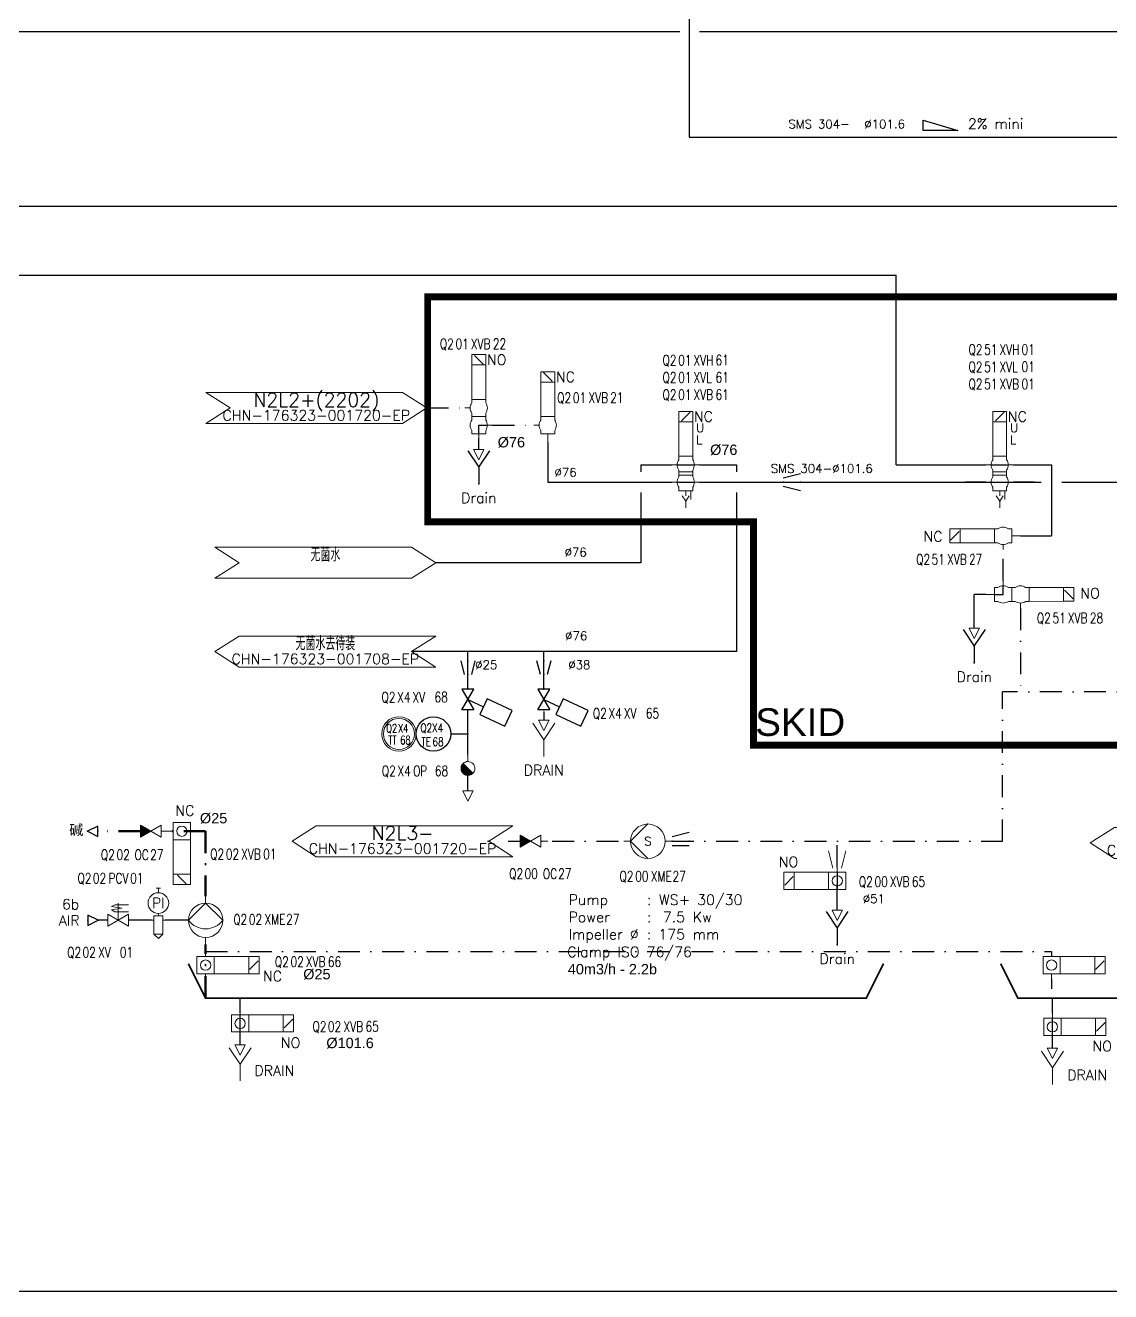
# Model space of a CAD drawing. Header units: inches. Extents: x 14542 to 16164, y 23460 to 24887.
# Drawn here: x 15124.2 to 15438.7, y 24025.4 to 24392.6 of the extents above; entities that cross this region are included whole.
import ezdxf
from ezdxf.enums import TextEntityAlignment as Align

# ---------------------------------------------------------------- set-up
doc = ezdxf.new("R2010")
doc.units = ezdxf.units.IN
doc.header["$MEASUREMENT"] = 0
doc.linetypes.add('ACAD_ISO02W100', pattern=[15, 12, -3])
doc.linetypes.add('DASHDOT2', pattern=[12.7, 6.35, -3.175, 0, -3.175])
for name, color, linetype, lineweight in [('11 Pipe Air Instrument', 3, 'Continuous', 30), ('15 Pipe Drain', 32, 'Continuous', 30), ('17 Pipe CIP', 4, 'DASHDOT2', 50), ('19 Pipe Process', 30, 'Continuous', 30), ('31 Equipment', 7, 'Continuous', 9), ('43 TXT English', 7, 'Continuous', 9), ('44 TXT French', 7, 'Continuous', 9), ('61 Revision Cloud', 1, 'Continuous', 9)]:
    doc.layers.add(name, color=color, linetype=linetype, lineweight=lineweight)
for name, color, linetype in [('Concentrated Liquid pipe', 1, 'Continuous'), ('DIAMETRE', 7, 'Continuous'), ('LIBELLE-INSTRUM', 7, 'Continuous'), ('MATERIEL-DIVERS', 7, 'Continuous'), ('POMPES', 7, 'Continuous'), ('POMPES-PROCESS', 7, 'Continuous'), ('Process water', 5, 'Continuous'), ('REPERES', 7, 'Continuous'), ('techn-data', 7, 'Continuous'), ('TEXTES', 7, 'Continuous'), ('TUYAUTERIE-EAU', 5, 'Continuous'), ('TUYAUTERIE-EGOUT', 32, 'Continuous'), ('TUYAUTERIE-GAZ', 3, 'Continuous'), ('TUYAUTERIE-NEP', 4, 'DASHDOT2'), ('TUYAUTERIE-PROCESS', 30, 'Continuous'), ('TUYAUTERIE-VAPEUR', 6, 'Continuous'), ('TXT_ENG', 7, 'Continuous'), ('TXT_FR', 7, 'Continuous'), ('VANNES', 7, 'Continuous'), ('ZN', 1, 'Continuous')]:
    doc.layers.add(name, color=color, linetype=linetype)
doc.layers.get('REPERES').off()
doc.styles.add('ARIAL', font='arial.ttf')
doc.styles.add('ROMANS', font='ROMANS.SHX')
doc.styles.add('ROMANT', font='romant')
doc.styles.get("Standard").update_dxf_attribs({"font": 'arial.ttf'})
doc.styles.add('USER1', font='TXT.SHX', dxfattribs={"bigfont": 'gbcbig.shx'})

# ---------------------------------------------------------------- blocks, each defined once
blk = doc.blocks.new('APV-FCE-NRV-GEN-1')
at = {"layer": '31 Equipment'}
h = blk.add_hatch(dxfattribs=at)
h.set_pattern_fill('ANSI31', color=256, scale=0.01, style=0)
h.set_pattern_definition([(45, (0, 0), (-0.02245064, 0.02245064), [])])
h.paths.add_polyline_path([(3, 1.75), (3, -1.75), (0, 0)])
at = {"layer": '31 Equipment', "linetype": 'ACAD_ISO02W100', "ltscale": 38}
for p, q in [((-3, 0), (-5, 0)), ((0, 0), (-3, 1.75)), ((-3, 1.75), (-3, -1.75)), ((0, 0), (-3, -1.75)), ((0, 0), (3, 1.75)), ((0, 0), (3, -1.75)), ((3, 1.75), (3, -1.75)), ((3, 0), (5, 0))]:
    blk.add_line(p, q, dxfattribs=at)
blk = doc.blocks.new('APV-VLV-DSEAT-DA34-3')
at = {"layer": '31 Equipment', "ltscale": 38}
for p, q in [((1.25, 20.25), (-1.25, 17.75)), ((-2, 7.5), (-2, 6.5)), ((2, 7.5), (2, 6.5)), ((-4, 5), (-2.5, 5)), ((4, 5), (2.5, 5)), ((-2, 3), (-2, 3.5)), ((-2, 2), (-2, 1.5)), ((2, 3), (2, 3.5)), ((2, 2), (2, 1.5)), ((-4, 0), (-2.5, 0)), ((-2, -2.5), (-2, -1.5)), ((-2, -2.5), (2, -2.5)), ((0, -2.5), (0, -4)), ((1.5, -2.5), (1.5, -5)), ((2, -2.5), (2, -1.5)), ((2.5, 0), (4, 0)), ((0, -5.5), (-1, -4)), ((1, -4), (0, -5.5)), ((0, -5.5), (0, -7.5))]:
    blk.add_line(p, q, dxfattribs=at)
at = {"layer": '31 Equipment', "lineweight": 30}
for p, q in [((-2.5, 5), (2.5, 5)), ((-2.5, 0), (2.5, 0))]:
    blk.add_line(p, q, dxfattribs=at)
at = {"layer": '31 Equipment', "ltscale": 38}
for points in [[(-2, 17.5), (2, 17.5), (2, 20.5), (-2, 20.5)], [(-2, 7.5), (2, 7.5), (2, 17.5), (-2, 17.5)], [(-2, 3), (2, 3), (2, 2), (-2, 2)]]:
    blk.add_lwpolyline(points, close=True, dxfattribs=at)
for centre, start, end in [((0, 5), 143.1301, 216.8699), ((0, 5), 323.1301, 36.8699), ((0, 0), 143.1301, 216.8699), ((0, 0), 323.1301, 36.8699)]:
    blk.add_arc(centre, 2.5, start, end, dxfattribs=at)
at = {"layer": '31 Equipment', "style": 'ROMANS', "flags": 8}
for tag, p in [('U', (3, 14.5)), ('L', (3, 11))]:
    blk.add_attdef(tag, p, '', height=2.5, dxfattribs=at)
blk = doc.blocks.new('TR')
at = {"color": 7}
for p, q in [((-2.5, 2.5), (2.5, 1.25)), ((2.5, 1.25), (2.5, 1.25)), ((2.5, -1.25), (-2.5, -1.25))]:
    blk.add_line(p, q, dxfattribs=at)
at = {"color": 7, "extrusion": (-1, 0, 0)}
blk.add_point((-2.5, 0), dxfattribs=at)
at = {"color": 7, "extrusion": (1, 0, 0)}
blk.add_point((2.5, 0), dxfattribs=at)
blk = doc.blocks.new('CR')
at = {"color": 7}
for p, q in [((-2.5, 2.5), (2.5, 1.25)), ((2.5, 1.25), (2.5, 1.25)), ((2.5, -1.25), (-2.5, -2.5))]:
    blk.add_line(p, q, dxfattribs=at)
at = {"color": 7, "extrusion": (-1, 0, 0)}
blk.add_point((-2.5, 0), dxfattribs=at)
at = {"color": 7, "extrusion": (1, 0, 0)}
blk.add_point((2.5, 0), dxfattribs=at)
blk = doc.blocks.new('APV-VLV-SSEAT-SW43-41')
at = {"layer": '31 Equipment', "ltscale": 38}
for p, q in [((1.25, 20.25), (-1.25, 17.75)), ((-2, 7.5), (-2, 6.5)), ((2, 7.5), (2, 6.5)), ((2.5, 5), (4, 5)), ((-2.5, 0), (-4, 0)), ((-2, 2.5), (-2, 3.5)), ((-2, 2.5), (2, 2.5)), ((-2, 2.5), (-2, 1.5)), ((2, 2.5), (2, 3.5)), ((2, 2.5), (2, 1.5)), ((-2, -1.5), (-2, -2.5)), ((-2, -2.5), (2, -2.5)), ((0, -2.5), (0, -5)), ((2, -1.5), (2, -2.5))]:
    blk.add_line(p, q, dxfattribs=at)
at = {"layer": '31 Equipment', "lineweight": 30}
for p, q in [((0, 0), (-2.5, 0)), ((0, -2.5), (0, 0))]:
    blk.add_line(p, q, dxfattribs=at)
at = {"layer": '31 Equipment', "ltscale": 38}
for points in [[(-2, 17.5), (2, 17.5), (2, 20.5), (-2, 20.5)], [(-2, 7.5), (2, 7.5), (2, 17.5), (-2, 17.5)]]:
    blk.add_lwpolyline(points, close=True, dxfattribs=at)
for centre, start, end in [((0, 5), 143.1301, 216.8699), ((0, 5), 323.1301, 36.8699), ((0, 0), 143.1301, 216.8699), ((0, 0), 323.1301, 36.8699)]:
    blk.add_arc(centre, 2.5, start, end, dxfattribs=at)
blk = doc.blocks.new('APV-VLV-SSEAT-SW41-3')
at = {"layer": '31 Equipment', "ltscale": 38}
for p, q in [((1.25, 15.25), (-1.25, 12.75)), ((-2, 2.5), (-2, 1.5)), ((2, 2.5), (2, 1.5)), ((2.5, 0), (4, 0)), ((-2, -2.5), (-2, -1.5)), ((2, -2.5), (-2, -2.5)), ((-2, -2.5), (2, -2.5)), ((0, -2.5), (0, -5)), ((2, -2.5), (2, -1.5))]:
    blk.add_line(p, q, dxfattribs=at)
for points in [[(-2, 12.5), (2, 12.5), (2, 15.5), (-2, 15.5)], [(-2, 2.5), (2, 2.5), (2, 12.5), (-2, 12.5)]]:
    blk.add_lwpolyline(points, close=True, dxfattribs=at)
for start, end in [(143.1301, 216.8699), (323.1301, 36.8699)]:
    blk.add_arc((0, 0), 2.5, start, end, dxfattribs=at)
blk = doc.blocks.new('EGOUT')
at = {"color": 7}
for p, q in [((-3.2, 9.61), (0, 4.81)), ((0, 4.81), (3.2, 9.61)), ((0, 4.81), (0, 0))]:
    blk.add_line(p, q, dxfattribs=at)
at = {"color": 7, "extrusion": (0, -1, 0)}
blk.add_point((0, 0), dxfattribs=at)
at = {"layer": 'POMPES-PROCESS', "style": 'ROMANS'}
blk.add_attdef('EGOUT', text='', height=3, dxfattribs=at).set_placement((0, -4), align=Align.MIDDLE)
blk = doc.blocks.new('APV-SIGN-ARW-FLOW-1')
at = {"layer": '31 Equipment'}
for p, q in [((-1.5, -1.5), (-1.5, 1.5)), ((-1.5, 1.5), (1.5, 0)), ((1.5, 0), (-1.5, -1.5))]:
    blk.add_line(p, q, dxfattribs=at)
blk = doc.blocks.new('APV-FTG-GEN-DRAIN-1')
at = {"layer": '31 Equipment'}
for p, q in [((-3.2, 9.61), (0, 4.81)), ((0, 4.81), (3.2, 9.61)), ((0, 0), (0, 4.81))]:
    blk.add_line(p, q, dxfattribs=at)
at = {"layer": '43 TXT English', "style": 'ROMANS'}
blk.add_attdef('DRAIN', text='', height=3, dxfattribs=at).set_placement((0, -4), align=Align.MIDDLE)
at = {"layer": '44 TXT French', "style": 'ROMANS'}
blk.add_attdef('EGOUT', text='', height=3, dxfattribs=at).set_placement((0, -4), align=Align.MIDDLE)
blk = doc.blocks.new('APV-FCE-GEN-STMTRAP-1')
at = {"layer": '31 Equipment'}
h = blk.add_hatch(dxfattribs=at)
h.set_pattern_fill('ANSI31', color=256, scale=0.01, style=0)
h.set_pattern_definition([(45, (-4, 0), (-0.02245064, 0.02245064), [])])
h.paths.add_polyline_path([(1.41, 1.42), (-1.42, -1.41, 1.002832)])
at = {"layer": '31 Equipment', "linetype": 'ACAD_ISO02W100', "ltscale": 38}
for p, q in [((-2, 0), (-4, 0)), ((2, 0), (4, 0))]:
    blk.add_line(p, q, dxfattribs=at)
at = {"layer": '31 Equipment', "color": 7}
blk.add_line((1.41, 1.42), (-1.42, -1.41), dxfattribs=at)
for start, end in [(45.2431, 224.7569), (224.8381, 45.1623)]:
    blk.add_arc((0, 0), 2, start, end, dxfattribs=at)
blk = doc.blocks.new('INSTR-M-L-TE')
at = {"color": 7, "extrusion": (0, -1, 0)}
blk.add_point((0, -10), dxfattribs=at)
at = {"layer": 'MATERIEL-DIVERS', "color": 7}
blk.add_line((0, -5), (0, -10), dxfattribs=at)
blk.add_circle((0, 0), 5, dxfattribs=at)
at = {"layer": 'LIBELLE-INSTRUM', "style": 'ROMANS', "width": 0.8, "flags": 8}
blk.add_attdef('TE', text='', height=3, dxfattribs=at).set_placement((0, 0), align=Align.MIDDLE)
blk = doc.blocks.new('APV-INS-F-L-TT')
at = {"layer": '31 Equipment'}
for radius in [5, 4.5]:
    blk.add_circle((0, 0), radius, dxfattribs=at)
blk = doc.blocks.new('VANNE SIEGE INCLINE')
at = {"color": 7}
for p, q in [((-3, 1.73), (-3, -1.73)), ((-3, -1.73), (3, 1.73)), ((3, -1.73), (-3, 1.73)), ((3, 1.73), (3, -1.73))]:
    blk.add_line(p, q, dxfattribs=at)
at = {"color": 7, "extrusion": (-1, 0, 0)}
blk.add_point((-3, 0), dxfattribs=at)
at = {"color": 7, "extrusion": (1, 0, 0)}
blk.add_point((3, 0), dxfattribs=at)
at = {"layer": 'VANNES'}
for p, q in [((3.23, 12.84), (-0.15, 5.59)), ((7.76, 10.73), (3.23, 12.84)), ((4.38, 3.47), (7.76, 10.73)), ((-0.15, 5.59), (4.38, 3.47)), ((0, 0), (2.11, 4.53))]:
    blk.add_line(p, q, dxfattribs=at)
blk = doc.blocks.new('PENTE-G')
at = {"layer": 'MATERIEL-DIVERS'}
blk.add_lwpolyline([(-5, 2), (5, 2), (5, 5), (-5, 2)], dxfattribs=at)
blk = doc.blocks.new('APV-PMP-GEN-CENTRI-1')
at = {"layer": '31 Equipment', "ltscale": 38}
for p, q in [((5, 0), (0, 5)), ((-5, 0), (-7, 0)), ((5, 0), (0, -5)), ((5, 0), (7, 0))]:
    blk.add_line(p, q, dxfattribs=at)
blk.add_circle((0, 0), 5, dxfattribs=at)
at = {"layer": '31 Equipment', "style": 'ROMANT', "flags": 8}
blk.add_attdef('I', text='', height=2.5, dxfattribs=at).set_placement((0, 0), align=Align.MIDDLE)
blk = doc.blocks.new('APV-VLV-BFLY-SV-4')
at = {"layer": '31 Equipment', "ltscale": 38}
for p, q in [((1.25, 15.25), (-1.25, 12.75)), ((2.5, 2.5), (-2.5, 2.5)), ((-2.5, 2.5), (-2.5, -2.5)), ((2.5, -2.5), (2.5, 2.5)), ((-2.5, -2.5), (2.5, -2.5))]:
    blk.add_line(p, q, dxfattribs=at)
at = {"layer": '31 Equipment'}
for p, q in [((-4, 0), (-2.5, 0)), ((2.5, 0), (4, 0))]:
    blk.add_line(p, q, dxfattribs=at)
at = {"layer": '31 Equipment', "lineweight": 30}
blk.add_line((-2.5, 0), (2.5, 0), dxfattribs=at)
at = {"layer": '31 Equipment', "ltscale": 38}
for points in [[(-2.5, 12.5), (2.5, 12.5), (2.5, 15.5), (-2.5, 15.5)], [(-2.5, 2.5), (2.5, 2.5), (2.5, 12.5), (-2.5, 12.5)]]:
    blk.add_lwpolyline(points, close=True, dxfattribs=at)
blk.add_circle((0, 0), 1.5, dxfattribs=at)
blk = doc.blocks.new('APV-FCE-GEN-REDCON-1')
at = {"layer": '31 Equipment', "color": 7}
for p, q in [((-2.5, 2.5), (2.5, 1.25)), ((2.5, 1.25), (2.5, 1.25)), ((2.5, -1.25), (-2.5, -2.5))]:
    blk.add_line(p, q, dxfattribs=at)
blk = doc.blocks.new('APV-PMP-GEN-MEMB-1')
at = {"layer": '31 Equipment', "ltscale": 38}
for p, q in [((5, 0), (0, 5)), ((-5, 0), (-7, 0)), ((5, 0), (0, -5)), ((5, 0), (7, 0))]:
    blk.add_line(p, q, dxfattribs=at)
blk.add_circle((0, 0), 5, dxfattribs=at)
at = {"layer": '31 Equipment'}
blk.add_arc((3.75, 0), 6.25, 126.8699, 233.1301, dxfattribs=at)
blk = doc.blocks.new('APV-PNE-GEN-PRESREGL-1')
at = {"layer": '31 Equipment', "color": 7}
for p, q in [((-0.67, 9.33), (0.67, 9.33)), ((0, 8), (0, 9.33)), ((-1.33, 0), (-2, 0)), ((-1.33, -4), (-1.33, 1.33)), ((-1.33, 1.33), (1.33, 1.33)), ((1.33, 1.33), (1.33, -4)), ((1.33, 0), (2, 0)), ((-1.33, -4), (0, -5.33)), ((1.33, -4), (-1.33, -4)), ((0, -5.33), (1.33, -4))]:
    blk.add_line(p, q, dxfattribs=at)
at = {"layer": '31 Equipment'}
blk.add_line((0, 2), (0, 1.33), dxfattribs=at)
blk.add_circle((0, 5), 3, dxfattribs=at)
at = {"layer": '31 Equipment', "style": 'ROMANS'}
blk.add_text('PI', height=3, dxfattribs=at).set_placement((0, 5), align=Align.MIDDLE)
blk = doc.blocks.new('FLE23')
at = {"color": 7}
for p, q in [((0, -1.5), (0, 1.5)), ((0, 1.5), (3, 0)), ((3, 0), (0, -1.5))]:
    blk.add_line(p, q, dxfattribs=at)
at = {"layer": 'MATERIEL-DIVERS', "color": 2}
for p in [(0, 0), (3, 0)]:
    blk.add_point(p, dxfattribs=at)
at = {"layer": 'MATERIEL-DIVERS', "color": 7, "extrusion": (-1, 0, 0)}
blk.add_point((0, 0), dxfattribs=at)
at = {"layer": 'MATERIEL-DIVERS', "color": 7, "extrusion": (1, 0, 0)}
blk.add_point((3, 0), dxfattribs=at)
blk = doc.blocks.new('APV-VLV-SOLV-22-1')
at = {"layer": '31 Equipment', "linetype": 'ACAD_ISO02W100', "ltscale": 38}
for p, q in [((-1, 4.5), (-2, 4)), ((-2, 4), (1, 3.5)), ((3, 4.5), (-1, 4.5)), ((0, 0), (0, 5)), ((-2, 3), (1, 3.5)), ((-1, 2.5), (-2, 3)), ((3, 2.5), (-1, 2.5))]:
    blk.add_line(p, q, dxfattribs=at)
at = {"layer": '31 Equipment', "ltscale": 38}
for p, q in [((-3, 0), (-4, 0)), ((3, 0), (4, 0))]:
    blk.add_line(p, q, dxfattribs=at)
at = {"layer": '31 Equipment'}
for p, q in [((-3, 1.734), (-3, -1.734)), ((-3, -1.734), (3, 1.734)), ((3, -1.734), (-3, 1.734)), ((3, 1.734), (3, -1.734))]:
    blk.add_line(p, q, dxfattribs=at)
blk = doc.blocks.new('APV-VLV-BFLY-SV-3')
at = {"layer": '31 Equipment', "ltscale": 38}
for p, q in [((1.25, 15.25), (-1.25, 12.75)), ((-4, 0), (-2.5, 0)), ((-2.5, 2.5), (2.5, 2.5)), ((-2.5, -2.5), (-2.5, 2.5)), ((2.5, -2.5), (2.5, 2.5)), ((2.5, 0), (4, 0)), ((-2.5, -2.5), (2.5, -2.5))]:
    blk.add_line(p, q, dxfattribs=at)
for points in [[(-2.5, 12.5), (2.5, 12.5), (2.5, 15.5), (-2.5, 15.5)], [(-2.5, 2.5), (2.5, 2.5), (2.5, 12.5), (-2.5, 12.5)]]:
    blk.add_lwpolyline(points, close=True, dxfattribs=at)
blk.add_circle((0, 0), 1.5, dxfattribs=at)
blk = doc.blocks.new('FLE23-A')
at = {"color": 7}
for p, q in [((0, 1.5), (-3, 0)), ((-3, 0), (0, -1.5)), ((0, -1.5), (0, 1.5))]:
    blk.add_line(p, q, dxfattribs=at)
at = {"layer": 'MATERIEL-DIVERS', "color": 7, "extrusion": (-1, 0, 0)}
blk.add_point((-3, 0), dxfattribs=at)
at = {"layer": 'MATERIEL-DIVERS', "color": 2}
for p in [(-3, 0), (0, 0)]:
    blk.add_point(p, dxfattribs=at)
at = {"layer": 'MATERIEL-DIVERS', "color": 7, "extrusion": (1, 0, 0)}
blk.add_point((0, 0), dxfattribs=at)
blk = doc.blocks.new('APV-SIGN-ARW-DWG-1')
at = {"layer": '31 Equipment'}
for p, q in [((-32, 4.49), (25, 4.49)), ((-32, 4.49), (-25, 0)), ((25, 4.49), (32, 0)), ((-25, 0), (-32, -4.49)), ((32, 0), (25, -4.49)), ((-32, -4.49), (25, -4.49))]:
    blk.add_line(p, q, dxfattribs=at)
at = {"layer": '31 Equipment', "style": 'ROMANS', "width": 0.8}
for tag, p in [('TEXT1', (0, 0.37)), ('TEXT2', (0, -3.63))]:
    blk.add_attdef(tag, text='', height=3, dxfattribs=at).set_placement(p, align=Align.CENTER)
blk = doc.blocks.new('REPNORM1')
at = {"layer": 'TEXTES', "style": 'ROMANS', "width": 0.75}
for tag, p in [('ZONE', (-9.75, -1.25)), ('SOUSZONE', (-5.25, -1.25)), ('ELEMENT', (-0.75, -1.25)), ('NUM', (5.59, -1.22))]:
    blk.add_attdef(tag, p, '', height=3, dxfattribs=at)
blk = doc.blocks.new('REPNORM')
at = {"layer": 'TEXTES', "style": 'ROMANS', "width": 0.75}
for tag, p in [('ZONE', (-9.75, -1.25)), ('SOUSZONE', (-5.25, -1.25)), ('ELEMENT', (0, -1.25)), ('NUM', (4.5, -1.25))]:
    blk.add_attdef(tag, p, '', height=3, dxfattribs=at)
blk = doc.blocks.new('REPINS')
at = {"layer": 'TEXTES', "style": 'ROMANS', "width": 0.75}
for tag, p in [('ZONE', (-3.3, 1)), ('SOUSZONE', (0.1, 1)), ('NUM', (0.2, -3))]:
    blk.add_attdef(tag, p, '', height=2.5, dxfattribs=at)
blk.add_attdef('ELEMENT', text='', height=2.5, dxfattribs=at).set_placement((-0.2, -3), align=Align.RIGHT)
blk = doc.blocks.new('REPINS2')
at = {"layer": 'TEXTES', "style": 'ROMANS', "width": 0.7}
for tag, p in [('ZONE', (-3.35, 0.8)), ('SOUSZONE', (0.05, 0.8)), ('NUM', (0.7, -2.6))]:
    blk.add_attdef(tag, p, '', height=2.5, dxfattribs=at)
blk.add_attdef('ELEMENT', text='', height=2.5, dxfattribs=at).set_placement((-1.56, -2.59), align=Align.CENTER)
blk = doc.blocks.new('TEXT-PUMP_caract_ANGLAIS')
at = {"layer": 'techn-data', "style": 'ROMANS'}
for s, p in [('Pump', (-22, 9)), ('Power', (-22, 4)), ('Kw', (14, 4)), ('Impeller %%C', (-22, -1)), ('mm', (14, -1))]:
    blk.add_text(s, height=3, dxfattribs=at).set_placement(p)
for p in [(2, 9), (2, 4), (2, -1)]:
    blk.add_text(':', height=3, dxfattribs=at).set_placement(p, align=Align.RIGHT)
blk.add_attdef('Type', (4.23, 9), '', height=3, dxfattribs=at)
for tag, p in [('Pui', (11.76, 4)), ('Dia', (11.76, -1))]:
    blk.add_attdef(tag, text='', height=3, dxfattribs=at).set_placement(p, align=Align.RIGHT)

msp = doc.modelspace()

# ---------------------------------------------------------------- linework, layer by layer
at = {"layer": '11 Pipe Air Instrument', "ltscale": 0.1}
for p, q in [((15148.09, 24133.08), (15145.24, 24133.08)), ((15160.71, 24133.08), (15154.08, 24133.08)), ((15171.43, 24133.08), (15164.7, 24133.08))]:
    msp.add_line(p, q, dxfattribs=at)
at = {"layer": '15 Pipe Drain'}
for p in [(15399.23, 24217.76), (15402.59, 24227.56)]:
    msp.add_line(p, (15399.23, 24227.56), dxfattribs=at)
at = {"layer": '17 Pipe CIP'}
for p, q in [((15157.53, 24158.91), (15145.21, 24158.91)), ((15176.41, 24158.91), (15163.53, 24158.91)), ((15176.41, 24158.91), (15176.42, 24140.06)), ((15176.41, 24110.5), (15176.41, 24126.09))]:
    msp.add_line(p, q, dxfattribs=at)
at = {"layer": '19 Pipe Process'}
for p, q in [((15316.59, 24470.14), (15316.59, 24360.14)), ((15029.66, 24390.85), (15313.86, 24390.85)), ((15319.58, 24390.85), (15473.69, 24390.85)), ((15316.59, 24360.14), (15516.59, 24360.14)), ((15026.59, 24340.14), (15446.59, 24340.14)), ((14866.59, 24320.14), (15376.59, 24320.14)), ((15376.59, 24265.14), (15376.59, 24320.14)), ((15275.59, 24271.64), (15275.59, 24260.14)), ((15376.59, 24265.14), (15402.59, 24265.14)), ((15410.59, 24265.14), (15421.59, 24265.14)), ((15421.59, 24265.14), (15421.59, 24244.56)), ((15275.59, 24260.14), (15311.59, 24260.14)), ((15319.59, 24260.14), (15418.59, 24260.14)), ((15402.59, 24260.14), (15396.59, 24260.14)), ((15416.59, 24260.14), (15410.59, 24260.14)), ((15424.59, 24260.14), (15488.59, 24260.14)), ((15412.59, 24244.56), (15421.59, 24244.56))]:
    msp.add_line(p, q, dxfattribs=at)
at = {"layer": '61 Revision Cloud', "const_width": 2}
msp.add_lwpolyline([(15240.79, 24313.86), (15796, 24313.86), (15796, 24183.88), (15335.25, 24183.88), (15335.25, 24248.63), (15240.79, 24248.63), (15240.79, 24313.86)], dxfattribs=at)
at = {"layer": 'MATERIEL-DIVERS', "const_width": 0.5}
for points in [[(15171.41, 24120.5), (15176.41, 24110.5), (15367.91, 24110.5), (15372.91, 24120.5)], [(15406.87, 24120.5), (15411.87, 24110.5), (15619.43, 24110.5), (15624.43, 24120.5)]]:
    msp.add_lwpolyline(points, dxfattribs=at)
at = {"layer": 'Process water', "ltscale": 2}
for p, q in [((15302.59, 24265.14), (15311.59, 24265.14)), ((15319.59, 24265.14), (15330.3, 24265.14))]:
    msp.add_line(p, q, dxfattribs=at)
at = {"layer": 'Process water'}
for p, q in [((15302.59, 24265.14), (15302.59, 24263.14)), ((15330.3, 24265.14), (15330.3, 24263.14)), ((15302.59, 24257.14), (15302.59, 24236.74)), ((15330.3, 24257.14), (15330.3, 24211))]:
    msp.add_line(p, q, dxfattribs=at)
at = {"layer": 'TUYAUTERIE-EAU'}
for p, q in [((15302.59, 24236.74), (15243.13, 24236.74)), ((15252.45, 24200.11), (15252.45, 24211)), ((15274.45, 24200.11), (15274.45, 24211))]:
    msp.add_line(p, q, dxfattribs=at)
at = {"layer": 'TUYAUTERIE-EAU', "ltscale": 2}
msp.add_line((15330.3, 24211), (15236.13, 24211), dxfattribs=at)
at = {"layer": 'TUYAUTERIE-EGOUT'}
for p, q in [((15255.59, 24269.64), (15255.59, 24272.89)), ((15252.45, 24170.61), (15252.45, 24175.11)), ((15359.51, 24136), (15359.51, 24143.5)), ((15186.41, 24106.18), (15186.41, 24110.5)), ((15421.87, 24106.18), (15421.87, 24110.5)), ((15186.41, 24097), (15186.41, 24101.18)), ((15421.87, 24096), (15421.87, 24099.68))]:
    msp.add_line(p, q, dxfattribs=at)
at = {"layer": 'TUYAUTERIE-GAZ'}
msp.add_lwpolyline([(15925.59, 24720.14), (16164, 24720.14), (16164, 24025.38), (15020.54, 24025.38)], dxfattribs=at)
at = {"layer": 'TUYAUTERIE-NEP'}
for p, q in [((15240.5, 24281.64), (15251.59, 24281.64)), ((15259.59, 24276.64), (15271.59, 24276.64)), ((15407.59, 24231.56), (15407.59, 24240.56)), ((15412.59, 24223.57), (15412.59, 24199.29)), ((15552.59, 24199.29), (15407.42, 24199.29)), ((15407.42, 24156), (15407.42, 24199.29)), ((15258.11, 24156), (15258.5, 24156)), ((15264.11, 24156), (15299.11, 24156)), ((15311.61, 24156), (15407.42, 24156)), ((15359.51, 24148.5), (15359.51, 24156)), ((15421.64, 24116.07), (15421.64, 24113.22))]:
    msp.add_line(p, q, dxfattribs=at)
msp.add_lwpolyline([(15176.41, 24124.07), (15421.64, 24124.07), (15421.64, 24122.57)], dxfattribs=at)
at = {"layer": 'TUYAUTERIE-VAPEUR'}
msp.add_line((15252.45, 24181.11), (15252.45, 24194.11), dxfattribs=at)
at = {"layer": 'VANNES'}
msp.add_line((15274.45, 24193.61), (15274.45, 24191.11), dxfattribs=at)

# ---------------------------------------------------------------- block references
at = {"xscale": -1, "rotation": 270}
for p in [(15186.41, 24103.18), (15421.87, 24102.18)]:
    msp.add_blockref('APV-VLV-BFLY-SV-4', p, dxfattribs=at)
at = {"layer": '31 Equipment', "xscale": -1}
msp.add_blockref('APV-FCE-NRV-GEN-1', (15160.53, 24158.91), dxfattribs=at)
for p, rotation in [((15169.53, 24158.91), 180), ((15176.41, 24120.07), 270), ((15421.64, 24120.07), 270)]:
    msp.add_blockref('APV-VLV-BFLY-SV-3', p, dxfattribs=dict(at, rotation=rotation))
at = {"layer": '31 Equipment'}
ref = msp.add_blockref('APV-PMP-GEN-CENTRI-1', (15304.61, 24156), dxfattribs=dict(at, xscale=-1))
ref.add_attrib('I', 'S', dxfattribs={"height": 2.5, "style": 'ROMANT', "flags": 8}).set_placement((15304.61, 24156), align=Align.MIDDLE)
at = {"layer": '31 Equipment', "rotation": 270}
msp.add_blockref('APV-FCE-GEN-REDCON-1', (15359.51, 24150.72), dxfattribs=at)
at = {"layer": 'Concentrated Liquid pipe', "xscale": 0.9979200000016136, "yscale": 0.9979200000016136, "zscale": 0.9979200000016136}
msp.add_blockref('APV-PNE-GEN-PRESREGL-1', (15162.71, 24133.08), dxfattribs=at)
at = {"layer": 'MATERIEL-DIVERS', "xscale": -1}
for name, p in [('PENTE-G', (15389.41, 24360.14)), ('APV-FCE-NRV-GEN-1', (15270.61, 24156))]:
    msp.add_blockref(name, p, dxfattribs=at)
at = {"layer": 'MATERIEL-DIVERS'}
ref = msp.add_blockref('APV-SIGN-ARW-DWG-1', (15208.5, 24281.64), dxfattribs=at)
ref.add_attrib('TEXT1', 'N2L2+(2202)', dxfattribs={"layer": '31 Equipment', "height": 4, "style": 'USER1'}).set_placement((15208.5, 24282.01), align=Align.CENTER)
ref.add_attrib('TEXT2', 'CHN-176323-001720-EP', dxfattribs={"layer": '31 Equipment', "height": 3, "style": 'USER1'}).set_placement((15208.5, 24278.01), align=Align.CENTER)
for p in [(15255.59, 24259.64), (15399.23, 24207.76), (15359.51, 24126)]:
    msp.add_blockref('EGOUT', p, dxfattribs=at).add_auto_attribs({'EGOUT': 'Drain'})
for name, p, rotation in [('APV-SIGN-ARW-FLOW-1', (15255.59, 24268.14), 270), ('CR', (15346.36, 24260.14), 180), ('APV-SIGN-ARW-FLOW-1', (15399.23, 24216.26), 269.9999999999999), ('INSTR-M-L-TE', (15242.45, 24187.11), 90), ('APV-SIGN-ARW-FLOW-1', (15274.45, 24189.61), 270), ('APV-FCE-GEN-STMTRAP-1', (15252.45, 24177.11), 270), ('APV-SIGN-ARW-FLOW-1', (15252.45, 24169.11), 270), ('APV-SIGN-ARW-FLOW-1', (15359.51, 24134.5), 270), ('APV-SIGN-ARW-FLOW-1', (15186.41, 24095.5), 270), ('APV-SIGN-ARW-FLOW-1', (15421.87, 24094.5), 270)]:
    msp.add_blockref(name, p, dxfattribs=dict(at, rotation=rotation))
ref = msp.add_blockref('APV-SIGN-ARW-DWG-1', (15211.13, 24236.74), dxfattribs=at)
ref.add_attrib('TEXT1', '无菌水', dxfattribs={"layer": '31 Equipment', "height": 4, "style": 'USER1'}).set_placement((15211.13, 24237.12), align=Align.CENTER)
ref = msp.add_blockref('APV-SIGN-ARW-DWG-1', (15211.13, 24211), dxfattribs=dict(at, xscale=-1))
ref.add_attrib('TEXT1', '无菌水去待装', dxfattribs={"layer": '31 Equipment', "height": 4, "style": 'USER1'}).set_placement((15211.13, 24211.37), align=Align.CENTER)
ref.add_attrib('TEXT2', 'CHN-176323-001708-EP', dxfattribs={"layer": '31 Equipment', "height": 3, "style": 'USER1'}).set_placement((15211.13, 24207.37), align=Align.CENTER)
for name, p, xscale, yscale, zscale, rotation in [('CR', (15252.45, 24206.34), 0.8, 0.8, 0.8, 270), ('CR', (15274.45, 24206.34), 0.8, 0.8, 0.8, 270), ('FLE23', (15142.25, 24133.08), -0.9979200000016136, 0.9979200000016136, 0.9979200000000003, 180)]:
    msp.add_blockref(name, p, dxfattribs=dict(at, xscale=xscale, yscale=yscale, zscale=zscale, rotation=rotation))
for name, p in [('APV-INS-F-L-TT', (15232.45, 24187.11)), ('FLE23-A', (15145.21, 24158.91))]:
    msp.add_blockref(name, p, dxfattribs=at)
ref = msp.add_blockref('APV-FTG-GEN-DRAIN-1', (15274.45, 24180.61), dxfattribs=at)
ref.add_attrib('DRAIN', 'DRAIN', dxfattribs={"layer": '43 TXT English', "height": 3, "style": 'ROMANS'}).set_placement((15274.45, 24176.61), align=Align.MIDDLE)
ref = msp.add_blockref('APV-SIGN-ARW-DWG-1', (15233.5, 24156), dxfattribs=dict(at, xscale=-1))
ref.add_attrib('TEXT1', 'N2L3-', dxfattribs={"layer": '31 Equipment', "height": 4, "style": 'USER1'}).set_placement((15233.5, 24156.37), align=Align.CENTER)
ref.add_attrib('TEXT2', 'CHN-176323-001720-EP', dxfattribs={"layer": '31 Equipment', "height": 3, "style": 'USER1'}).set_placement((15233.5, 24152.37), align=Align.CENTER)
ref = msp.add_blockref('APV-SIGN-ARW-DWG-1', (15464.84, 24155.5), dxfattribs=dict(at, xscale=-1))
ref.add_attrib('TEXT1', 'N2L4-', dxfattribs={"layer": '31 Equipment', "height": 4, "style": 'USER1'}).set_placement((15464.84, 24155.87), align=Align.CENTER)
ref.add_attrib('TEXT2', 'CHN-176323-001720-EP', dxfattribs={"layer": '31 Equipment', "height": 3, "style": 'USER1'}).set_placement((15464.84, 24151.87), align=Align.CENTER)
at = {"layer": 'MATERIEL-DIVERS', "xscale": 0.9979200000016136, "yscale": 0.9979200000016136, "zscale": 0.9979200000016136}
msp.add_blockref('APV-VLV-SOLV-22-1', (15151.09, 24133.08), dxfattribs=at)
at = {"layer": 'MATERIEL-DIVERS'}
ref = msp.add_blockref('APV-FTG-GEN-DRAIN-1', (15186.41, 24086.5), dxfattribs=at)
ref.add_attrib('DRAIN', 'DRAIN', dxfattribs={"layer": '43 TXT English', "height": 3, "style": 'ROMANS'}).set_placement((15196.34, 24089.5), align=Align.MIDDLE)
ref = msp.add_blockref('APV-FTG-GEN-DRAIN-1', (15421.87, 24085.5), dxfattribs=at)
ref.add_attrib('DRAIN', 'DRAIN', dxfattribs={"layer": '43 TXT English', "height": 3, "style": 'ROMANS'}).set_placement((15431.95, 24088.19), align=Align.MIDDLE)
at = {"layer": 'POMPES', "xscale": 0.9979200000016136, "yscale": 0.9979200000016136, "zscale": 0.9979200000016136, "rotation": 90}
msp.add_blockref('APV-PMP-GEN-MEMB-1', (15176.42, 24133.08), dxfattribs=at)
at = {"layer": 'REPERES'}
for name, p, values in [('REPNORM1', (15254.07, 24299.96), {'ZONE': 'Q2', 'SOUSZONE': '01', 'ELEMENT': 'XVB', 'NUM': '22'}), ('REPNORM1', (15407.31, 24298.31, 0), {'ZONE': 'Q2', 'SOUSZONE': '51', 'ELEMENT': 'XVH', 'NUM': '01'}), ('REPNORM1', (15318.61, 24295.23), {'ZONE': 'Q2', 'SOUSZONE': '01', 'ELEMENT': 'XVH', 'NUM': '61'}), ('REPNORM1', (15407.31, 24288.31, 0), {'ZONE': 'Q2', 'SOUSZONE': '51', 'ELEMENT': 'XVB', 'NUM': '01'}), ('REPNORM1', (15288.11, 24284.35), {'ZONE': 'Q2', 'SOUSZONE': '01', 'ELEMENT': 'XVB', 'NUM': '21'}), ('REPNORM1', (15318.61, 24285.23), {'ZONE': 'Q2', 'SOUSZONE': '01', 'ELEMENT': 'XVB', 'NUM': '61'}), ('REPNORM1', (15392.1, 24237.47, 0), {'ZONE': 'Q2', 'SOUSZONE': '51', 'ELEMENT': 'XVB', 'NUM': '27'}), ('REPNORM1', (15427.1, 24220.47, 0), {'ZONE': 'Q2', 'SOUSZONE': '51', 'ELEMENT': 'XVB', 'NUM': '28'}), ('REPNORM1', (15237.17, 24197.51), {'ZONE': 'Q2', 'SOUSZONE': 'X4', 'ELEMENT': 'XV', 'NUM': '68'}), ('REPNORM1', (15298.43, 24192.82), {'ZONE': 'Q2', 'SOUSZONE': 'X4', 'ELEMENT': 'XV', 'NUM': '65'}), ('REPINS2', (15232.12, 24186.69), {'ZONE': 'Q2', 'SOUSZONE': 'X4', 'NUM': '68', 'ELEMENT': 'TT'}), ('REPNORM1', (15237.28, 24176.12), {'ZONE': 'Q2', 'SOUSZONE': 'X4', 'ELEMENT': 'OP', 'NUM': '68'}), ('REPNORM', (15155.81, 24151.82), {'ZONE': 'Q2', 'SOUSZONE': '02', 'ELEMENT': 'OC', 'NUM': '27'}), ('REPNORM1', (15187.5, 24152), {'ZONE': 'Q2', 'SOUSZONE': '02', 'ELEMENT': 'XVB', 'NUM': '01'}), ('REPNORM1', (15149, 24145), {'ZONE': 'Q2', 'SOUSZONE': '02', 'ELEMENT': 'PCV', 'NUM': '01'}), ('REPNORM', (15274.14, 24146.32), {'ZONE': 'Q2', 'SOUSZONE': '00', 'ELEMENT': 'OC', 'NUM': '27'}), ('REPNORM1', (15306.18, 24145.57), {'ZONE': 'Q2', 'SOUSZONE': '00', 'ELEMENT': 'XME', 'NUM': '27'}), ('REPNORM1', (15375.51, 24144), {'ZONE': 'Q2', 'SOUSZONE': '00', 'ELEMENT': 'XVB', 'NUM': '65'}), ('REPNORM1', (15194.2, 24133.07), {'ZONE': 'Q2', 'SOUSZONE': '02', 'ELEMENT': 'XME', 'NUM': '27'}), ('REPNORM1', (15146, 24123.5), {'ZONE': 'Q2', 'SOUSZONE': '02', 'ELEMENT': 'XV', 'NUM': '01'}), ('REPNORM1', (15206.23, 24120.79), {'ZONE': 'Q2', 'SOUSZONE': '02', 'ELEMENT': 'XVB', 'NUM': '66'}), ('REPNORM1', (15217.13, 24102), {'ZONE': 'Q2', 'SOUSZONE': '02', 'ELEMENT': 'XVB', 'NUM': '65'})]:
    msp.add_blockref(name, p, dxfattribs=at).add_auto_attribs(values)
for name, p, rotation, values in [('REPNORM1', (15407.31, 24293.31, 0), 7.601981083063994e-05, {'ZONE': 'Q2', 'SOUSZONE': '51', 'ELEMENT': 'XVL', 'NUM': '01'}), ('REPNORM1', (15318.61, 24290.23), 7.601981083063994e-05, {'ZONE': 'Q2', 'SOUSZONE': '01', 'ELEMENT': 'XVL', 'NUM': '61'}), ('REPINS', (15241.98, 24186.6), 0.0002280594390062327, {'ZONE': 'Q2', 'SOUSZONE': 'X4', 'ELEMENT': 'TE', 'NUM': '68'})]:
    msp.add_blockref(name, p, dxfattribs=dict(at, rotation=rotation)).add_auto_attribs(values)
at = {"layer": 'TUYAUTERIE-NEP', "xscale": -1}
msp.add_blockref('TR', (15314.11, 24156), dxfattribs=at)
at = {"layer": 'TUYAUTERIE-PROCESS'}
msp.add_blockref('TEXT-PUMP_caract_ANGLAIS', (15303.62, 24128.51), dxfattribs=at).add_auto_attribs({'Dia': '175', 'Pui': '7.5', 'Type': 'WS+ 30/30'})
at = {"layer": 'VANNES', "xscale": -1}
for name, p in [('APV-VLV-SSEAT-SW43-41', (15255.59, 24276.64)), ('APV-VLV-SSEAT-SW41-3', (15275.59, 24276.64))]:
    msp.add_blockref(name, p, dxfattribs=at)
at = {"layer": 'VANNES'}
for p in [(15315.59, 24260.14), (15406.59, 24260.14)]:
    msp.add_blockref('APV-VLV-DSEAT-DA34-3', p, dxfattribs=at).add_auto_attribs({'U': 'U', 'L': 'L'})
at = {"layer": 'VANNES', "xscale": -1, "rotation": 90}
for name, p in [('APV-VLV-SSEAT-SW41-3', (15407.59, 24244.56)), ('APV-VLV-BFLY-SV-4', (15359.51, 24144.5))]:
    msp.add_blockref(name, p, dxfattribs=at)
at = {"layer": 'VANNES'}
for name, p, rotation in [('APV-VLV-SSEAT-SW43-41', (15407.59, 24227.56), 270.0317343014626), ('VANNE SIEGE INCLINE', (15252.45, 24197.11), 270), ('VANNE SIEGE INCLINE', (15274.45, 24197.11), 270)]:
    msp.add_blockref(name, p, dxfattribs=dict(at, rotation=rotation))

# ---------------------------------------------------------------- texts
at = {"layer": 'DIAMETRE'}
for s, p in [('%%C76', (15261.08, 24270.21)), ('%%C76', (15322.64, 24268.03)), ('%%C25', (15174.77, 24161.18)), ('40m3/h - 2.2b', (15281.4, 24117.41)), ('%%C25', (15204.71, 24115.95)), ('%%C101.6', (15211.41, 24096))]:
    msp.add_text(s, height=3, dxfattribs=at).set_placement(p)
at = {"layer": 'techn-data', "style": 'ROMANS'}
for s, p in [('SMS 304-', (15354.23, 24363.98)), ('%%C101.6', (15373.23, 24363.98)), ('%%C76', (15280.73, 24262.98)), ('SMS 304-%%C101.6', (15355.02, 24264.08)), ('%%C76', (15283.69, 24239.83)), ('%%C76', (15283.81, 24215.57)), ('%%C25', (15257.74, 24207.16)), ('%%C38', (15284.74, 24207.16)), ('%%C51', (15370.1, 24139.33))]:
    msp.add_text(s, height=2.5, dxfattribs=at).set_placement(p, align=Align.MIDDLE_CENTER)
at = {"layer": 'TEXTES', "style": 'ROMANS'}
for s, p in [('NO', (15257.95, 24294.14)), ('NC', (15277.95, 24289.14)), ('NC', (15317.95, 24277.64)), ('NC', (15408.95, 24277.64)), ('NC', (15384.5, 24242.89)), ('NO', (15429.94, 24226.4)), ('NC', (15167.62, 24163.38)), ('NO', (15342.55, 24148.5)), ('NC', (15193.03, 24115.4)), ('NO', (15198.23, 24096.08)), ('NO', (15433.46, 24095.08))]:
    msp.add_text(s, height=3, dxfattribs=at).set_placement(p)
at = {"layer": 'TXT_ENG', "width": 27.2374, "attachment_point": 1, "style": 'ROMANS'}
for s, insert, char_height in [('{\\fSimSun|b0|i0|c134|p2;碱}', (15136.88, 24160.78), 2.9938), ('AIR', (15133.86, 24134.51), 2.994)]:
    msp.add_mtext(s, dxfattribs=dict(at, insert=insert, char_height=char_height))
at = {"layer": 'TXT_ENG', "color": 1, "insert": (15134.78, 24139.24), "char_height": 2.994, "width": 11.1467, "attachment_point": 1, "style": 'ROMANS'}
msp.add_mtext('6b', dxfattribs=at)
at = {"layer": 'TXT_FR', "style": 'ROMANS'}
msp.add_text('2% mini', height=3, dxfattribs=at).set_placement((15405.41, 24364.14), align=Align.MIDDLE)
msp.add_text('Clamp ISO 76/76', height=3, dxfattribs=at).set_placement((15281.25, 24122.41))
at = {"layer": 'ZN', "insert": (15348.77, 24190.49), "char_height": 8, "attachment_point": 5, "style": 'ARIAL'}
msp.add_mtext('SKID', dxfattribs=at)

doc.saveas('drawing.dxf')
